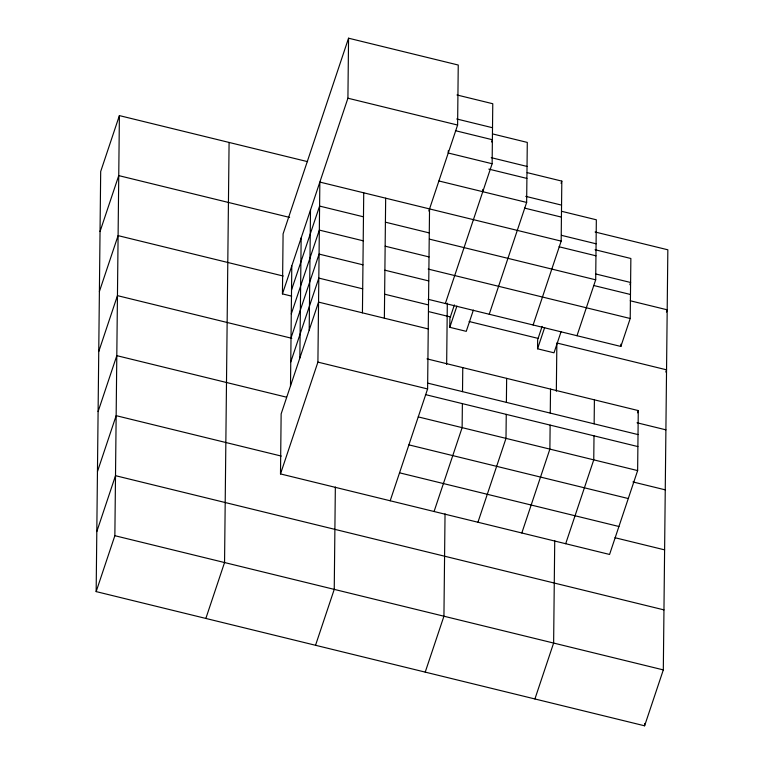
<?xml version="1.0" encoding="UTF-8"?>
<svg xmlns="http://www.w3.org/2000/svg" width="764" height="764" viewBox="0 0 764 764"><rect width="100%" height="100%" fill="white"/><g stroke="black" fill="none" stroke-linecap="round" stroke-linejoin="round"><path stroke-width="1.15" d="M595.099 231.998L667.841 249.799L663.314 669.894L644.606 725.8L96.159 591.603L100.686 171.508L119.394 115.603L307.596 161.653M96.159 591.603L114.858 535.698L119.394 115.603M229.085 142.438L224.549 562.533L205.85 618.448M426.981 358.87L638.274 410.574L637.634 470.586L609.567 554.454L280.493 473.928L281.142 413.916L318.559 302.105L428.251 328.94M291.676 296.155L282.441 293.892L283.091 233.88L348.556 38.2L458.247 65.035L457.607 125.048L428.843 211.017M290.501 385.963L291.791 265.939M299.851 358.01L301.15 237.986M309.2 330.058L310.499 210.033M280.493 473.928L317.91 362.117L319.849 182.08L561.168 241.118L533.11 324.986M335.348 487.002L334.24 589.378L315.532 645.284M282.441 293.892L347.916 98.212L348.556 38.2M362.432 312.839L363.731 192.815M384.368 318.206L385.667 198.182M390.184 500.773L427.601 388.952L429.54 208.916M448.277 150.718L448.248 153.01L492.131 163.744L445.355 303.509M445.04 513.838L443.932 616.214L425.223 672.119M446.653 364.39L447.312 303.203M473.365 310.098L466.25 331.347L449.795 327.317L449.891 318.321L454.389 304.903M462.382 403.64L462.124 427.649L434.067 511.508M462.516 391.636L462.774 367.627M482.772 191.697L482.8 189.415M492.131 163.744L492.77 103.732L456.977 94.975M506.255 414.374L505.997 438.383L477.939 522.242M506.389 402.37L506.647 378.371M489.237 314.252L526.644 202.431L527.294 142.419L492.656 133.939M561.11 331.576L554.005 352.815L537.55 348.795L537.646 339.789L542.134 326.371M550.137 425.109L549.879 449.117L521.822 532.976M550.261 413.104L550.529 389.105M554.731 540.673L553.623 643.049L534.915 698.964M556.335 391.235L556.861 342.988L666.552 369.824L665.807 372.058M561.168 241.118L561.817 181.106L527.179 172.635M594.01 435.843L593.752 459.852L565.694 543.71M594.144 423.848L594.402 399.839M576.992 335.721L595.691 279.815L596.34 219.793L561.702 211.322M428.041 299.278L620.865 346.455L620.893 344.172M620.865 346.455L630.214 318.502L630.863 258.49L595.07 249.732M644.606 725.8L644.635 723.451M100.036 231.521L118.745 175.615L289.632 217.425M99.387 291.542L118.095 235.627L283.215 276.033M98.747 351.555L117.446 295.639L291.8 338.299M98.098 411.567L116.806 355.661L286.538 397.184M97.448 471.579L116.157 415.673L281.267 456.07M96.799 531.591L115.507 475.685L663.964 609.882M291.533 289.948L319.591 206.079L363.473 216.814M291.275 313.947L319.333 230.088L363.215 240.822M291.017 337.955L319.075 254.087L362.948 264.831M290.759 361.964L318.817 278.096L362.69 288.83M491.634 141.97L492.388 139.736L455.439 130.692M449.795 327.317L456.91 306.077M561.072 183.341L561.817 181.106M537.55 348.795L544.656 327.546M629.861 284.733L630.606 282.489L595.968 274.018M666.447 312.046L667.201 309.812L630.252 300.768M637.529 412.808L638.274 410.574M456.719 118.974L492.513 127.731M347.916 98.212L457.607 125.048M491.242 157.661L527.036 166.428M488.807 169.102L526.912 178.423M525.766 196.358L561.559 205.115M438.899 180.963L526.644 202.431M524.486 208.075L561.435 217.119M561.444 235.331L596.082 243.802M559.009 246.762L595.958 255.806M385.409 222.181L429.282 232.924M429.425 239.132L595.691 279.815M593.533 285.459L630.481 294.493M385.151 246.189L429.024 256.924M428.155 269.062L630.214 318.502M384.894 270.198L428.766 280.932M384.636 294.197L428.508 304.941M428.699 311.626L450.636 316.993M469.106 321.51L538.381 338.462M637.042 422.778L665.902 429.836M427.878 383.165L638.016 434.582M317.91 362.117L427.601 388.952M425.433 394.596L637.892 446.577M418.252 416.905L637.634 470.586M632.926 481.941L665.253 489.848M408.893 444.868L628.275 498.539M399.543 472.82L618.926 526.491M614.963 537.713L664.613 549.86M114.858 535.698L663.314 669.894"/></g></svg>
